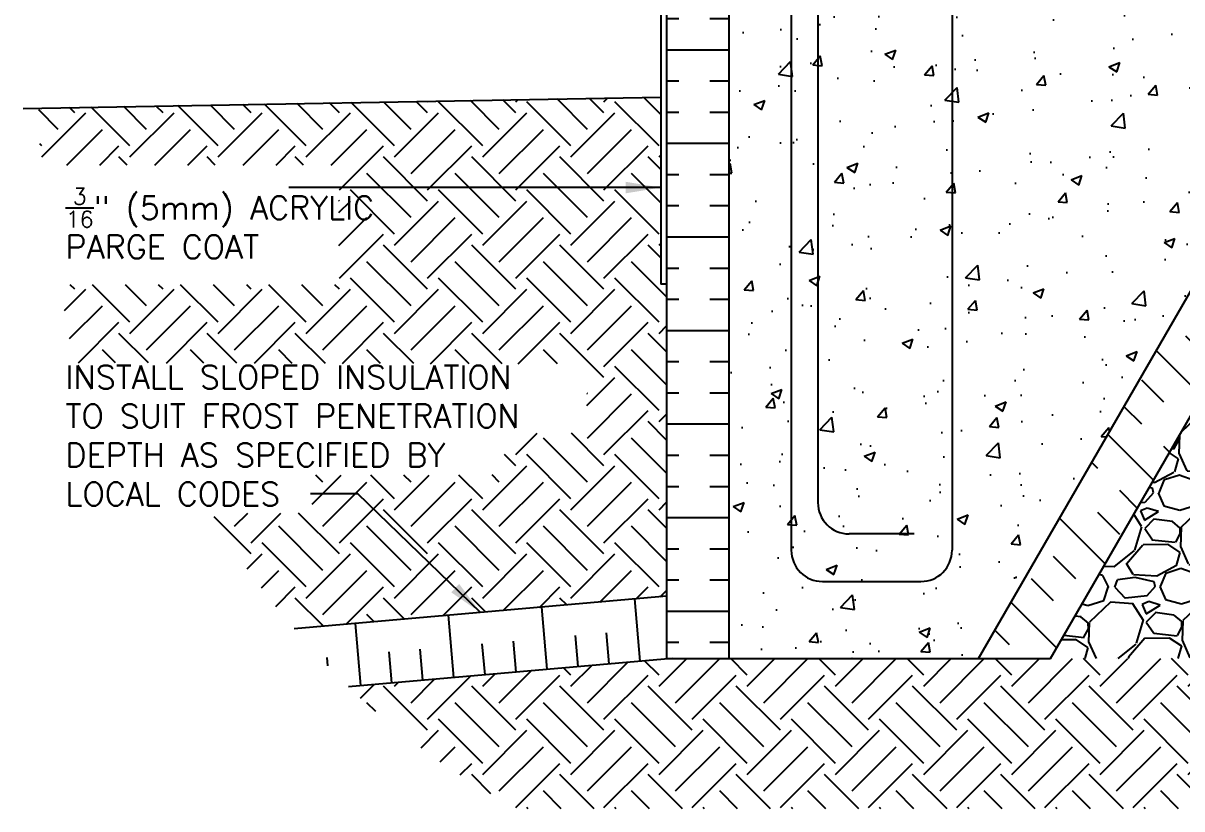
# Model space of a CAD drawing. Header units: inches. Extents: x 250.9 to 308.4, y 9.6 to 66.9.
# Drawn here: x 250.9 to 288.06, y 9.62 to 34.81 of the extents above; entities that cross this region are included whole.
import ezdxf

# ---------------------------------------------------------------- set-up
doc = ezdxf.new("R2010")
doc.units = ezdxf.units.IN
doc.header["$LTSCALE"] = 0.5
doc.header["$MEASUREMENT"] = 0
for name, color, linetype in [('HATCH', 12, 'Continuous'), ('line25', 2, 'Continuous'), ('LINE3', 3, 'Continuous'), ('LINE50', 5, 'Continuous'), ('LINE9', 9, 'Continuous'), ('TEXT', 4, 'Continuous')]:
    doc.layers.add(name, color=color, linetype=linetype)
doc.styles.add('DIM', font='romans.shx', dxfattribs={"width": 0.7})
doc.styles.add('ROMANS', font='romans.shx', dxfattribs={"height": 1.125})
doc.dimstyles.new('ext_12', dxfattribs={"dimscale": 12, "dimtxt": 0.09375, "dimasz": 0.09375, "dimexe": 0.09375, "dimexo": 0.0625, "dimgap": 0.0625, "dimtad": 1, "dimdec": 1, "dimzin": 3, "dimdsep": 46, "dimlunit": 4, "dimtxsty": 'DIM', "dimcen": 0.09, "dimdle": 0.09375, "dimclrt": 4, "dimadec": 0, "dimazin": 0, "dimtfac": 1, "dimtdec": 1, "dimtmove": 2, "dimatfit": 3, "dimfxl": 1, "dimfrac": 2, "dimtolj": 1, "dimtzin": 0, "dimarcsym": 0})
pattern_1 = [(45, (167.7042, 9.6633), (2e-16, 2.828427), [2, -2]), (45, (167.1739, 10.1937), (2e-16, 2.828427), [2, -2]), (45, (166.6436, 10.724), (2e-16, 2.828427), [2, -2]), (135, (166.6436, 11.0775), (-2.828427, 4e-16), [2, -2]), (135, (167.1739, 11.6079), (-2.828427, 4e-16), [2, -2]), (135, (167.7042, 12.1382), (-2.828427, 4e-16), [2, -2])]

msp = doc.modelspace()

# ---------------------------------------------------------------- hatches: boundary and pattern name
at = {"layer": 'HATCH'}
h = msp.add_hatch(dxfattribs=at)
h.set_pattern_fill('INSUL', color=256, scale=8, style=0)
h.set_pattern_definition([(0, (242.9253, 21.9607), (0, 3), []), (0, (242.9253, 22.9607), (0, 3), [1, -1]), (0, (242.9253, 23.9607), (0, 3), [1, -1])])
h.paths.add_polyline_path([(273.538, 38.44), (271.538, 38.44), (271.538, 14.44), (273.538, 14.44)])
h = msp.add_hatch(dxfattribs=at)
h.set_pattern_fill('AR-CONC', color=256, scale=0.5, style=0)
h.set_pattern_definition([(50, (167.7042, 9.6633), (3.5863, -0.31376), [0.375, -4.125]), (355, (167.7042, 9.6633), (-0.69376, 3.76096), [0.3, -3.3]), (100.4514, (168.003, 9.6372), (2.89255, 3.4472), [0.3187, -3.50571]), (46.1842, (167.7042, 10.6633), (5.3362, -0.8276), [0.5625, -6.1875]), (96.6356, (168.149, 10.5944), (4.67331, 4.87059), [0.47805, -5.25856]), (351.184, (167.704, 10.6633), (4.6733, 4.8706), [0.45, -4.95]), (21, (168.2042, 10.4133), (2.984535, -2.013094), [0.375, -4.125]), (326, (168.2042, 10.4133), (1.21658, 3.62575), [0.3, -3.3]), (71.4514, (168.453, 10.2456), (4.20111, 1.61265), [0.3187, -3.50571]), (37.5, (167.7042, 9.6633), (0.060799, 1.664469), [0, -3.26, 0, -3.35, 0, -3.3125]), (7.5, (167.7042, 9.6633), (1.315348, 1.972059), [0, -1.91, 0, -3.185, 0, -1.2625]), (327.5, (166.5892, 9.6633), (2.669112, -0.112774), [0, -1.25, 0, -3.9, 0, -5.175]), (317.5, (166.0892, 9.6633), (2.91593, 0.500525), [0, -1.625, 0, -2.59, 0, -3.675])])
h.paths.add_polyline_path([(293.663, 35.44), (297.572, 35.44), (298.408, 38.44), (277.141, 38.44), (277.141, 36.44), (280.693, 36.44), (280.693, 16.44), (275.538, 16.44), (275.538, 36.44), (277.141, 36.44), (277.141, 38.44), (273.538, 38.44), (273.538, 14.44), (281.538, 14.44)])
h.paths.add_polyline_path([(280.693, 36.44), (275.538, 36.44), (275.538, 16.44), (280.693, 16.44)], flags=17)
h = msp.add_hatch(dxfattribs=at)
h.set_pattern_fill('INSUL', color=256, scale=8, angle=315, style=0)
h.set_pattern_definition([(315, (242.9253, 21.9607), (2.12132, 2.12132), []), (315, (243.6325, 22.6678), (2.12132, 2.12132), [1, -1]), (315, (244.3396, 23.375), (2.12132, 2.12132), [1, -1])])
h.paths.add_polyline_path([(294.24, 34.44), (293.085, 34.44), (281.538, 14.44), (283.848, 14.44), (294.817, 33.44)])
h = msp.add_hatch(dxfattribs=at)
h.set_pattern_fill('EARTH', color=256, scale=8, angle=45, style=0)
h.set_pattern_definition(pattern_1)
h.paths.add_polyline_path([(261.029, 26.427), (252.076, 26.427), (252.078, 26.417), (252.087, 26.365), (252.097, 26.311), (252.106, 26.258), (252.116, 26.204), (252.126, 26.149), (252.136, 26.094), (252.146, 26.039), (252.156, 25.984), (252.166, 25.928), (252.176, 25.871), (252.187, 25.815), (252.197, 25.757), (252.208, 25.7), (252.218, 25.642), (252.229, 25.584), (252.24, 25.525), (252.251, 25.466), (252.262, 25.406), (252.273, 25.347), (252.284, 25.286), (252.295, 25.226), (252.307, 25.164), (252.318, 25.103), (252.33, 25.041), (252.342, 24.979), (252.353, 24.916), (252.365, 24.853), (252.377, 24.789), (252.389, 24.725), (252.402, 24.661), (252.414, 24.596), (252.426, 24.531), (252.439, 24.465), (252.451, 24.399), (252.464, 24.332), (252.477, 24.265), (252.49, 24.198), (252.503, 24.13), (252.516, 24.062), (252.529, 23.993), (252.542, 23.924), (268.982, 23.883), (268.981, 21.669), (266.344, 21.668), (266.343, 20.327), (260.168, 20.323), (260.168, 19.105), (256.95, 19.105), (256.967, 19.079), (256.984, 19.053), (257, 19.029), (257.016, 19.004), (257.031, 18.981), (257.046, 18.958), (257.061, 18.935), (257.075, 18.913), (257.089, 18.892), (257.103, 18.871), (257.116, 18.851), (257.129, 18.831), (257.141, 18.812), (257.153, 18.793), (257.165, 18.775), (257.176, 18.757), (257.187, 18.74), (257.198, 18.724), (257.208, 18.707), (257.218, 18.692), (257.228, 18.676), (257.237, 18.662), (257.246, 18.647), (257.255, 18.633), (257.263, 18.62), (257.271, 18.607), (257.279, 18.594), (257.286, 18.582), (257.294, 18.57), (257.301, 18.559), (257.307, 18.548), (257.314, 18.537), (257.32, 18.527), (257.326, 18.517), (257.331, 18.508), (257.337, 18.499), (257.342, 18.49), (257.347, 18.481), (257.351, 18.473), (257.356, 18.466), (257.36, 18.458), (257.364, 18.451), (257.368, 18.444), (257.371, 18.438), (257.374, 18.432), (257.378, 18.426), (257.381, 18.42), (257.383, 18.415), (257.386, 18.41), (257.388, 18.405), (257.391, 18.4), (257.393, 18.396), (257.394, 18.392), (257.396, 18.388), (257.398, 18.385), (257.399, 18.381), (257.401, 18.378), (257.402, 18.375), (257.403, 18.372), (257.404, 18.37), (257.404, 18.367), (257.405, 18.365), (257.405, 18.363), (257.406, 18.361), (257.406, 18.359), (257.406, 18.358), (257.407, 18.356), (257.407, 18.355), (257.407, 18.354), (257.406, 18.353), (257.406, 18.352), (257.406, 18.351), (257.406, 18.35), (257.405, 18.349), (257.405, 18.349), (257.404, 18.348), (257.404, 18.348), (257.403, 18.347), (257.403, 18.347), (257.402, 18.347), (257.401, 18.346), (257.401, 18.346), (257.4, 18.346), (257.399, 18.346), (257.399, 18.346), (257.398, 18.345), (257.397, 18.345), (257.397, 18.345), (257.396, 18.345), (257.395, 18.345), (257.395, 18.344), (257.394, 18.344), (257.394, 18.344), (257.393, 18.343), (257.393, 18.343), (257.392, 18.343), (257.392, 18.342), (257.392, 18.341), (257.392, 18.341), (257.391, 18.34), (257.391, 18.339), (257.391, 18.338), (257.392, 18.337), (257.392, 18.335), (257.392, 18.334), (257.393, 18.332), (257.393, 18.33), (257.394, 18.329), (257.395, 18.327), (257.395, 18.324), (257.396, 18.322), (257.398, 18.319), (257.399, 18.317), (257.4, 18.314), (257.402, 18.311), (257.404, 18.307), (257.406, 18.304), (257.408, 18.3), (257.41, 18.296), (257.412, 18.292), (257.415, 18.287), (257.418, 18.282), (257.421, 18.277), (257.424, 18.272), (257.427, 18.267), (257.431, 18.261), (257.435, 18.255), (257.439, 18.248), (257.443, 18.242), (257.447, 18.234), (257.452, 18.227), (257.457, 18.219), (257.462, 18.211), (257.467, 18.203), (257.473, 18.194), (257.479, 18.185), (257.485, 18.176), (257.492, 18.166), (257.498, 18.156), (257.505, 18.146), (257.512, 18.135), (257.52, 18.124), (257.528, 18.112), (257.536, 18.1), (257.544, 18.088), (257.552, 18.075), (257.561, 18.063), (257.57, 18.049), (257.579, 18.036), (257.589, 18.022), (257.598, 18.008), (257.608, 17.993), (257.619, 17.978), (257.629, 17.963), (257.64, 17.948), (257.65, 17.932), (257.662, 17.916), (257.673, 17.899), (257.685, 17.883), (257.696, 17.866), (257.708, 17.849), (257.721, 17.831), (257.733, 17.813), (257.746, 17.795), (257.759, 17.777), (257.772, 17.758), (257.785, 17.739), (257.799, 17.72), (257.812, 17.701), (257.826, 17.681), (257.84, 17.661), (257.855, 17.641), (257.869, 17.62), (257.884, 17.6), (257.899, 17.579), (257.914, 17.558), (257.93, 17.536), (257.945, 17.515), (257.961, 17.493), (257.977, 17.471), (257.993, 17.448), (258.009, 17.426), (258.026, 17.403), (258.042, 17.38), (258.059, 17.357), (258.076, 17.334), (258.093, 17.31), (258.11, 17.286), (258.128, 17.262), (258.146, 17.238), (258.164, 17.214), (258.182, 17.189), (258.2, 17.165), (258.218, 17.14), (258.237, 17.115), (258.255, 17.09), (258.274, 17.064), (258.293, 17.039), (258.312, 17.013), (258.331, 16.987), (258.351, 16.961), (258.37, 16.935), (258.39, 16.909), (258.41, 16.882), (258.43, 16.856), (258.45, 16.829), (258.47, 16.802), (258.491, 16.775), (258.511, 16.748), (258.532, 16.721), (258.553, 16.693), (258.574, 16.666), (258.595, 16.638), (258.616, 16.611), (258.637, 16.583), (258.659, 16.555), (258.68, 16.527), (258.702, 16.499), (258.724, 16.471), (258.746, 16.442), (258.768, 16.414), (258.79, 16.386), (258.812, 16.357), (258.834, 16.329), (258.857, 16.3), (258.879, 16.271), (258.902, 16.242), (258.924, 16.214), (258.947, 16.185), (258.97, 16.156), (258.993, 16.127), (259.016, 16.098), (259.04, 16.068), (259.063, 16.039), (259.086, 16.01), (259.11, 15.981), (259.133, 15.952), (259.157, 15.922), (259.18, 15.893), (259.204, 15.864), (259.228, 15.834), (259.252, 15.805), (259.276, 15.776), (259.3, 15.746), (259.324, 15.717), (259.348, 15.688), (259.373, 15.658), (259.397, 15.629), (259.421, 15.599), (259.446, 15.57), (259.47, 15.541), (259.495, 15.511), (259.519, 15.482), (259.544, 15.453), (259.569, 15.424), (259.593, 15.394), (271.538, 16.44), (271.538, 26.44), (271.351, 26.44), (271.351, 32.44), (251.403, 32.091), (251.403, 32.078), (251.403, 32.064), (251.403, 32.051), (251.403, 32.037), (251.403, 32.024), (251.403, 32.01), (251.403, 31.997), (251.403, 31.983), (251.403, 31.97), (251.403, 31.956), (251.403, 31.943), (251.403, 31.929), (251.403, 31.916), (251.403, 31.902), (251.403, 31.888), (251.403, 31.875), (251.403, 31.861), (251.403, 31.847), (251.403, 31.834), (251.403, 31.82), (251.403, 31.806), (251.403, 31.793), (251.404, 31.779), (251.404, 31.765), (251.404, 31.751), (251.404, 31.737), (251.404, 31.723), (251.404, 31.709), (251.404, 31.695), (251.405, 31.681), (251.405, 31.667), (251.405, 31.653), (251.405, 31.638), (251.405, 31.624), (251.406, 31.61), (251.406, 31.595), (251.406, 31.581), (251.406, 31.566), (251.407, 31.552), (251.407, 31.537), (251.407, 31.522), (251.408, 31.508), (251.408, 31.493), (251.409, 31.478), (251.409, 31.463), (251.409, 31.448), (251.41, 31.433), (251.41, 31.417), (251.411, 31.402), (251.411, 31.387), (251.412, 31.371), (251.412, 31.356), (251.413, 31.34), (251.413, 31.324), (251.414, 31.309), (251.415, 31.293), (251.415, 31.277), (251.416, 31.261), (251.417, 31.245), (251.417, 31.228), (251.418, 31.212), (251.419, 31.195), (251.42, 31.179), (251.421, 31.162), (251.421, 31.145), (251.422, 31.128), (251.423, 31.111), (251.424, 31.094), (251.425, 31.077), (251.426, 31.06), (251.427, 31.042), (251.428, 31.025), (251.429, 31.007), (251.43, 30.989), (251.431, 30.971), (251.433, 30.953), (251.434, 30.935), (251.435, 30.917), (251.436, 30.898), (251.438, 30.88), (251.439, 30.861), (251.44, 30.842), (251.442, 30.823), (251.443, 30.804), (251.444, 30.785), (251.446, 30.765), (251.447, 30.745), (251.449, 30.726), (251.451, 30.706), (251.452, 30.686), (251.454, 30.666), (251.456, 30.645), (251.457, 30.625), (251.459, 30.604), (251.461, 30.583), (251.463, 30.562), (251.465, 30.541), (251.467, 30.52), (251.469, 30.499), (251.471, 30.477), (251.473, 30.455), (251.475, 30.433), (251.477, 30.411), (251.479, 30.389), (251.481, 30.366), (251.484, 30.344), (251.486, 30.321), (251.488, 30.298), (251.491, 30.275), (251.492, 30.265), (261.029, 30.265)])
h = msp.add_hatch(dxfattribs=at)
h.set_pattern_fill('GRAVEL', color=256, scale=3, angle=1, style=0)
h.set_pattern_definition([(229.0128, (245.03266, 24.99792), (-23.5251243, -27.41474946), [0.40361, -39.95726]), (185.9697, (244.76794, 24.69325), (35.94216342, 3.6278037), [0.692604, -68.567775]), (133.5104, (244.0791, 24.62122), (30.5713329, -32.47142825), [0.48836, -48.3481]), (268.2737, (242.92236, 23.85091), (1.95238674, 60.0432196), [0.630714, -62.440674]), (293.8337, (242.90336, 23.22048), (-15.62603158, 35.73271965), [0.618465, -61.22812]), (358.2737, (243.15327, 22.65476), (-60.0432196, 1.95238674), [0.630714, -62.440674]), (38.6942, (243.7837, 22.63576), (-38.47051045, -30.67604631), [0.83409, -82.57455]), (73.2553, (244.4347, 23.1572), (19.84497525, 66.35643767), [0.787464, -77.95896]), (122.4296, (244.66157, 23.91127), (-24.67701297, 38.57518704), [0.63285, -62.65222]), (176.2364, (244.3222, 24.44543), (33.0473336, -2.4235882), [0.7225, -35.40229]), (223.3974, (243.60126, 24.49286), (-35.41861008, -33.6232372), [0.934344, -92.500125]), (139.8141, (245.89243, 23.87275), (-21.3109536, 17.6307498), [0.3189, -31.57153]), (172.4692, (245.6488, 24.07853), (39.09876982, -5.31846614), [0.60671, -60.06453]), (226, (245.0473, 24.158), (0.05236, -2.999544), [0.42426, -3.81838]), (204.1986, (244.83107, 24.51432), (14.893, 6.2608762), [0.22847, -22.61885]), (292.8014, (244.6227, 24.4207), (-3.1566145, 8.946273), [0.32311, -15.83239]), (31.9638, (244.7479, 24.1228), (8.8939088, 6.156165), [0.52479, -16.96807]), (162.5651, (245.1931, 24.4006), (6.051445, -2.894824), [0.37947, -9.10736]), (17.3895, (242.88294, 24.3903), (29.83836617, 9.5221797), [0.5316, -52.628535]), (71.3462, (243.39025, 24.54918), (-11.42222856, -33.204409), [0.44598, -44.15222]), (294.1986, (245.18264, 25.00053), (-6.2608762, 14.893), [0.45694, -22.39037]), (344.6105, (245.36994, 24.58374), (-30.15250873, 8.4750351), [0.5316, -52.628535]), (340.444, (242.9154, 22.5306), (-15.1024352, 5.737288), [0.51264, -25.11937]), (295.7751, (243.39847, 22.359), (-15.5736216, 32.7331985), [0.42953, -42.52393]), (67.8014, (245.265, 22.0015), (5.737304, 15.1024291), [0.45694, -22.39037]), (18.354, (245.43764, 22.4246), (-38.7846376, -12.6787998), [0.50289, -49.78627]), (70.444, (243.7952, 21.97586), (-5.737288, -15.1024352), [0.25632, -25.37569]), (102.3099, (245.085, 21.9984), (-3.208965, 11.9458175), [0.15297, -15.14409]), (166.9638, (245.0524, 22.1478), (9.050988, -2.8424656), [0.61847, -11.75085]), (187.009, (244.44988, 22.28733), (29.94307292, 3.5231132), [0.57315, -56.74177]), (304.6901, (244.7526, 23.85285), (-3.104262, 5.946728), [0.43267, -10.38399]), (354.1572, (244.99885, 23.4971), (51.0969454, -5.10903747), [0.75538, -74.78269]), (61.9454, (245.7503, 23.4202), (-11.6316719, -21.2062316), [0.30887, -30.57802]), (91, (245.8956, 23.6928), (-3.0519, 2.94719), [0.18, -2.82]), (121.2564, (244.38832, 22.37627), (12.3646577, -20.78738036), [0.41677, -41.26056]), (49.0128, (244.17207, 22.73255), (23.5251243, 27.41474946), [0.80722, -39.55366]), (1, (244.7015, 23.342), (2.94719, 3.0519), [0.78, -2.22]), (326.3048, (245.4814, 23.3555), (-30.3619146, 20.47325553), [0.47434, -46.95982]), (255.0546, (245.87605, 23.09234), (-2.790114, -12.05053), [0.43681, -21.40352]), (208.646, (245.7634, 22.67031), (-56.46773345, -30.99024094), [0.711195, -70.40842]), (176.4261, (245.13925, 22.32937), (-39.04641873, 2.3188836), [0.7524, -74.48722])])
h.paths.add_polyline_path([(305.407, 32.44), (294.24, 32.44), (283.848, 14.44), (289.621, 14.44), (297.704, 28.44), (305.407, 28.44), (305.407, 29.44), (306.407, 30.44), (304.407, 30.44), (305.407, 31.44)])
h = msp.add_hatch(dxfattribs=at)
h.set_pattern_fill('EARTH', color=256, scale=8, angle=45, style=0)
h.set_pattern_definition(pattern_1)
h.paths.add_polyline_path([(266.793, 9.623), (289.742, 9.623), (289.805, 9.662), (289.971, 9.764), (290.136, 9.869), (290.299, 9.974), (290.462, 10.082), (290.624, 10.191), (290.785, 10.301), (290.945, 10.413), (291.105, 10.526), (291.263, 10.64), (291.421, 10.756), (291.578, 10.873), (291.734, 10.992), (291.889, 11.111), (292.043, 11.232), (292.197, 11.354), (292.35, 11.477), (292.503, 11.601), (292.655, 11.727), (292.806, 11.853), (292.956, 11.98), (293.106, 12.108), (293.256, 12.237), (293.404, 12.367), (293.553, 12.498), (293.7, 12.629), (293.848, 12.762), (293.995, 12.895), (294.141, 13.029), (294.287, 13.163), (294.433, 13.298), (294.578, 13.434), (294.723, 13.57), (294.867, 13.707), (295.011, 13.844), (295.155, 13.982), (295.299, 14.12), (295.442, 14.259), (295.585, 14.398), (295.728, 14.537), (295.871, 14.677), (296.013, 14.817), (296.156, 14.957), (296.298, 15.097), (296.44, 15.238), (296.582, 15.378), (296.724, 15.519), (296.866, 15.66), (297.008, 15.801), (297.15, 15.941), (297.292, 16.082), (297.434, 16.223), (297.577, 16.363), (297.719, 16.504), (297.861, 16.644), (298.003, 16.784), (298.146, 16.924), (298.289, 17.063), (298.432, 17.202), (298.575, 17.341), (298.718, 17.48), (298.862, 17.618), (299.006, 17.755), (299.15, 17.892), (299.294, 18.029), (299.439, 18.165), (299.584, 18.3), (299.729, 18.436), (299.875, 18.57), (300.021, 18.704), (300.167, 18.838), (300.314, 18.971), (300.46, 19.104), (300.607, 19.237), (300.755, 19.369), (300.902, 19.501), (301.05, 19.632), (301.198, 19.763), (301.346, 19.893), (301.494, 20.023), (301.643, 20.153), (301.792, 20.283), (301.941, 20.412), (302.09, 20.541), (302.239, 20.67), (302.389, 20.798), (302.538, 20.926), (302.688, 21.054), (302.838, 21.181), (302.988, 21.308), (303.139, 21.435), (303.289, 21.562), (303.44, 21.688), (303.59, 21.815), (303.741, 21.941), (303.892, 22.067), (304.043, 22.193), (304.194, 22.318), (304.346, 22.444), (304.497, 22.569), (304.649, 22.694), (304.8, 22.819), (304.952, 22.944), (305.103, 23.069), (305.255, 23.193), (305.407, 23.318), (305.407, 28.44), (297.704, 28.44), (289.621, 14.44), (271.625, 14.44), (261.337, 13.539), (261.481, 13.402), (261.626, 13.266), (261.772, 13.131), (261.92, 12.998), (262.069, 12.865), (262.219, 12.734), (262.37, 12.604), (262.522, 12.475), (262.675, 12.347), (262.83, 12.221), (262.985, 12.095), (263.142, 11.971), (263.3, 11.849), (263.459, 11.727), (263.619, 11.607), (263.78, 11.488), (263.943, 11.37), (264.107, 11.254), (264.271, 11.139), (264.437, 11.026), (264.604, 10.913), (264.772, 10.802), (264.941, 10.693), (265.112, 10.585), (265.283, 10.478), (265.456, 10.372), (265.629, 10.268), (265.804, 10.166), (265.98, 10.065), (266.157, 9.965), (266.335, 9.867), (266.514, 9.77), (266.694, 9.675)])
h = msp.add_hatch(dxfattribs=at)
h.set_pattern_fill('INSUL', color=256, scale=8, angle=95, style=0)
h.set_pattern_definition([(95, (242.9253, 21.9607), (-2.98858, -0.26147), []), (95, (241.9292, 21.8735), (-2.98858, -0.26147), [1, -1]), (95, (240.933, 21.7864), (-2.98858, -0.26147), [1, -1])])
h.paths.add_polyline_path([(259.593, 15.394), (259.803, 15.15), (260.032, 14.891), (260.264, 14.636), (260.499, 14.383), (260.739, 14.133), (260.982, 13.887), (261.228, 13.644), (261.338, 13.539), (271.538, 14.432), (271.538, 16.44)])

# ---------------------------------------------------------------- linework, layer by layer
msp.add_line((271.538, 14.44), (273.538, 14.44), dxfattribs=at)
at = {"layer": 'line25'}
for p, q in [((271.538, 38.44), (271.538, 14.44)), ((283.848, 14.44), (294.24, 32.44)), ((271.538, 16.44), (259.593, 15.394)), ((271.712, 14.447), (261.337, 13.539)), ((271.538, 14.44), (273.538, 14.44)), ((281.538, 14.44), (283.848, 14.44))]:
    msp.add_line(p, q, dxfattribs=at)
at = {"layer": 'LINE3'}
for p, q in [((276.378, 58.44), (276.39, 19.439)), ((275.538, 35.44), (275.538, 17.912)), ((280.693, 35.44), (280.693, 17.912)), ((279.473, 18.44), (277.39, 18.44)), ((276.538, 16.912), (279.693, 16.912))]:
    msp.add_line(p, q, dxfattribs=at)
for centre, start, end in [((277.39, 19.44), 180.0189, 270), ((276.538, 17.912), 180, 270), ((279.693, 17.912), 270, 0)]:
    msp.add_arc(centre, 1, start, end, dxfattribs=at)
at = {"layer": 'LINE50'}
for p, q in [((273.538, 38.44), (273.538, 14.44)), ((281.538, 14.44), (293.085, 34.44)), ((250.903, 32.082), (271.351, 32.44)), ((273.538, 14.44), (281.538, 14.44))]:
    msp.add_line(p, q, dxfattribs=at)
at = {"layer": 'LINE9'}
for p in [(271.351, 41.761), (271.538, 26.44)]:
    msp.add_line(p, (271.351, 26.44), dxfattribs=at)

# ---------------------------------------------------------------- texts
at = {"layer": 'TEXT', "char_height": 0.75, "attachment_point": 4, "style": 'ROMANS'}
for s, insert, width in [('\\A1;{\\H0.7x;\\S3/16;}" (5mm) ACRYLIC PARGE COAT', (252.264, 28.395), 10.88009), ('INSTALL SLOPED INSULATION TO SUIT FROST PENETRATION DEPTH AS SPECIFIED BY LOCAL CODES', (252.264, 21.592), 16.90238)]:
    msp.add_mtext(s, dxfattribs=dict(at, insert=insert, width=width))

# ---------------------------------------------------------------- leaders
at = {"layer": 'TEXT'}
for points in [[(271.351, 29.542), (265.484, 29.542), (259.423, 29.542)], [(265.566, 15.917), (261.636, 19.721), (260.121, 19.721)]]:
    msp.add_leader(points, dimstyle='ext_12', override={"dimgap": 0.0625, "dimtad": 0}, dxfattribs=at)

doc.saveas('drawing.dxf')
